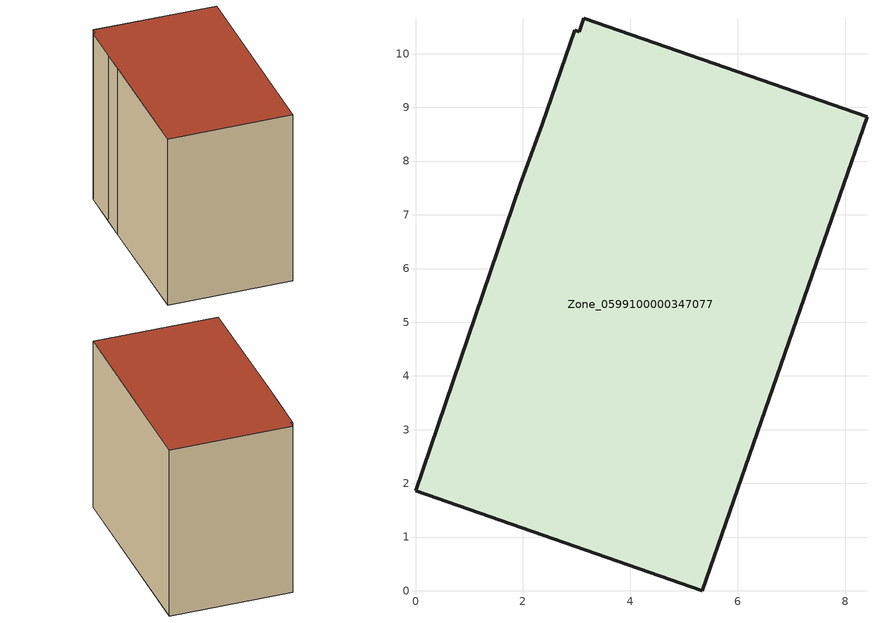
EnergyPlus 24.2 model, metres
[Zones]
Zone_0599100000347077
 floor ground (C_G): 3.13,10.66 8.41,8.83 5.34,0 0,1.86 1.95,7.57 2.36,8.68 2.96,10.44 3.05,10.41 z0
 wall outside (C_F): 1.95,7.57 0,1.86 5.34,0 8.41,8.83 3.13,10.66 3.05,10.41 2.96,10.44 2.36,8.68 1.95,7.57 z0:8.26
 roof outside (C_R): 8.41,8.83 3.13,10.66 3.05,10.41 2.96,10.44 2.36,8.68 1.95,7.57 0,1.86 5.34,0 z8.26
[BUILDING]
Pand.0599100000347077: North Axis=0; Terrain=City; Loads Convergence Tolerance Value=0.04; Temperature Convergence Tolerance Value=0.4; Solar Distribution=FullExterior; Maximum Number of Warmup Days=25; Minimum Number of Warmup Days=1
[Site:Location]
Rotterdam.The.Hague.AP_ZH_NLD Design_Conditions: Latitude=51.96; Longitude=4.45; Time Zone=1; Elevation=-4.5
[SITE:GROUNDTEMPERATURE:BUILDINGSURFACE]
18, 18, 18, 18, 18, 18, 18, 18, 18, 18, 18, 18
[MATERIAL] Thermal Absorptance=0.9; Solar Absorptance=0.7; Visible Absorptance=0.7
Name | Roughness | Thickness | Conductivity | Density | Specific Heat
G.TC.1992-2005 | MediumSmooth | 0.15 | 0.06 | 540 | 1210
F.TC.1992-2005 | Rough | 0.3 | 0.12 | 1920 | 840
R.TC.1992-2005 | MediumRough | 0.2 | 0.08 | 1500 | 1000
[CONSTRUCTION]
C_G: G.TC.1992-2005
C_F: F.TC.1992-2005
C_R: R.TC.1992-2005
[ZONE]
Zone_0599100000347077: Type=1; Multiplier=1; Ceiling Height=Autocalculate; Volume=Autocalculate; Floor Area=autocalculate; Part of Total Floor Area=Yes
[ZONEINFILTRATION:DESIGNFLOWRATE]
Infil_Zone_0599100000347077: Zone or ZoneList or Space or SpaceList=Zone_0599100000347077; Schedule=AlwaysOn; Design Flow Rate Calculation Method=Flow/Area; Flow Rate per Floor Area=0.0015; Constant Term Coefficient=1; Temperature Term Coefficient=0; Velocity Term Coefficient=0; Velocity Squared Term Coefficient=0
[HVACTEMPLATE:ZONE:IDEALLOADSAIRSYSTEM]
Zone_0599100000347077: Maximum Heating Supply Air Temperature=50; Minimum Cooling Supply Air Temperature=13; Maximum Heating Supply Air Humidity Ratio=0.0156; Minimum Cooling Supply Air Humidity Ratio=0.0077; Heating Limit=NoLimit; Cooling Limit=NoLimit; Dehumidification Control Type=ConstantSensibleHeatRatio; Cooling Sensible Heat Ratio=0.7; Dehumidification Setpoint=60; Humidification Control Type=None; Humidification Setpoint=30; Outdoor Air Method=None; Outdoor Air Flow Rate per Person=0.00944; Outdoor Air Flow Rate per Zone Floor Area=0; Outdoor Air Flow Rate per Zone=0; Demand Controlled Ventilation Type=None; Outdoor Air Economizer Type=NoEconomizer; Heat Recovery Type=None; Sensible Heat Recovery Effectiveness=0.7; Latent Heat Recovery Effectiveness=0.65
[ZONECONTROL:THERMOSTAT]
ThermostatControl_Zone_0599100000347077: Zone or ZoneList=Zone_0599100000347077; Control Type Schedule=DualSetpointControlType; Control 1=Thermostat_Zone_0599100000347077; Temperature Difference Between Cutout And Setpoint=0
[THERMOSTATSETPOINT:DUALSETPOINT]
Thermostat_Zone_0599100000347077: Heating Setpoint Temperature Schedule=HeatingSetpoint_Zone_0599100000347077; Cooling Setpoint Temperature Schedule=CoolingSetpoint_Zone_0599100000347077
[SCHEDULE:COMPACT]
HeatingSetpoint_Zone_0599100000347077: Through: 12/31, For: AllDays, Until: 24:00, 21
CoolingSetpoint_Zone_0599100000347077: Through: 12/31, For: AllDays, Until: 24:00, 24
DualSetpointControlType: Through: 12/31, For: AllDays, Until: 24:00, 4
AlwaysOn: Through: 12/31, For: AllDays, Until: 24:00, 1
